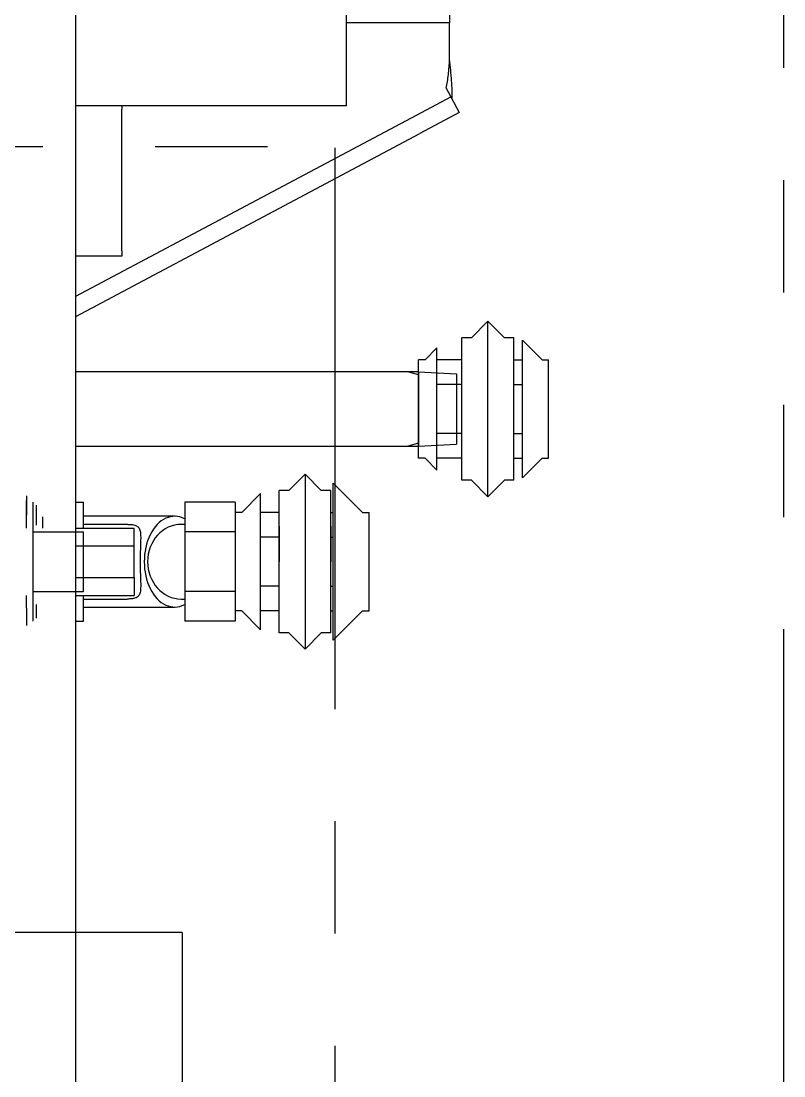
# Model space of a CAD drawing. Header units: millimetres. Extents: x 10462777 to 22643323, y 453826 to 1389191.
# Drawn here: x 11299943.9 to 11300283.7, y 600917.8 to 601387.6 of the extents above; entities that cross this region are included whole.
import ezdxf

# ---------------------------------------------------------------- set-up
doc = ezdxf.new("R2010")
doc.units = ezdxf.units.MM
doc.header["$LTSCALE"] = 200
doc.header["$MEASUREMENT"] = 0
doc.linetypes.add('PHANTOM', pattern=[2.5, 1.25, -0.25, 0.25, -0.25, 0.25, -0.25])
doc.layers.add('2', color=2, linetype='CONTINUOUS')
doc.layers.add('TOP$1', color=7, linetype='CONTINUOUS', true_color=0xffffff)
doc.layers.add('TOP$23', color=7, linetype='CONTINUOUS', true_color=0xffffff)

msp = doc.modelspace()

# ---------------------------------------------------------------- linework, layer by layer
at = {"layer": '2', "color": 252, "linetype": 'Continuous'}
for p, q in [((11300088.78866, 601354.83348, 0), (11300088.78866, 601759.83923, 0)), ((11299968.29245, 600706.46535, 0), (11299968.29245, 601396.46734, 0)), ((11300134.78931, 601392.83402, 0), (11300134.78931, 601386.83393, 0)), ((11300134.78931, 601386.83393, 0), (11300088.77804, 601386.83393, 0)), ((11300134.78931, 601370.58149, 0), (11300134.78931, 601386.83703, 0)), ((11300133.26481, 601357.7588, 0), (11300135.32704, 601353.87941, 0)), ((11300088.78866, 601349.83341, 0), (11300088.78866, 601354.83348, 0)), ((11300117.80724, 601344.56611, 0), (11300135.32704, 601353.87941, 0)), ((11300135.32704, 601353.87941, 0), (11300139.08219, 601346.81537, 0)), ((11300088.78866, 601349.83341, 0), (11299968.29157, 601349.83341, 0)), ((11299988.78724, 601349.83341, 0), (11299988.78724, 601348.33338, 0)), ((11299988.78724, 601285.34135, 0), (11299988.78724, 601348.33338, 0)), ((11300139.08219, 601346.81537, 0), (11300121.5624, 601337.50207, 0)), ((11299968.28913, 601265.08421, 0), (11300117.80724, 601344.56611, 0)), ((11299968.28918, 601256.02401, 0), (11300121.5624, 601337.50207, 0)), ((11299988.78724, 601285.34135, 0), (11299988.78724, 601282.84132, 0)), ((11299988.78724, 601282.84132, 0), (11299968.28239, 601282.84132, 0)), ((11300120.87821, 601231.33172, 0), (11299968.28542, 601231.33172, 0)), ((11300120.87817, 601229.98645, 0), (11300116.21801, 601231.33172, 0)), ((11300120.89461, 601231.33172, 0), (11300137.89486, 601230.44078, 0)), ((11300120.89461, 601231.33172, 0), (11300120.89461, 601198.33125, 0)), ((11300137.89486, 601230.44078, 0), (11300137.89486, 601199.2222, 0)), ((11299968.28542, 601198.33125, 0), (11300120.87821, 601198.33125, 0)), ((11300120.87817, 601199.67653, 0), (11300116.21801, 601198.33125, 0)), ((11300120.89461, 601198.33125, 0), (11300137.89486, 601199.2222, 0))]:
    msp.add_line(p, q, dxfattribs=at)
at = {"layer": '2', "color": 60, "linetype": 'Continuous'}
for p, q in [((11300151.82839, 601253.93204, 0), (11300144.48258, 601246.58624, 0)), ((11300159.17419, 601246.58624, 0), (11300151.82839, 601253.93204, 0)), ((11300151.82839, 601175.73093, 0), (11300151.82839, 601253.93204, 0)), ((11300144.48258, 601246.5862, 0), (11300140.22822, 601246.5862, 0)), ((11300140.22822, 601230.70885, 0), (11300140.22822, 601246.5862, 0)), ((11300163.42855, 601246.5862, 0), (11300159.17419, 601246.5862, 0)), ((11300163.42855, 601230.70885, 0), (11300163.42855, 601246.5862, 0)), ((11300175.95607, 601236.77113, 0), (11300167.29527, 601245.43192, 0)), ((11300167.29527, 601199.53127, 0), (11300167.29527, 601245.43192, 0)), ((11300129.09717, 601242.03431, 0), (11300123.83408, 601236.77122, 0)), ((11300129.09717, 601201.23008, 0), (11300129.09717, 601242.03431, 0)), ((11300123.83423, 601236.77111, 0), (11300120.89461, 601236.77111, 0)), ((11300120.89461, 601225.8013, 0), (11300120.89461, 601236.77111, 0)), ((11300140.22822, 601236.77111, 0), (11300129.0972, 601236.77111, 0)), ((11300163.42855, 601236.77111, 0), (11300167.29527, 601236.77111, 0)), ((11300175.956, 601236.77111, 0), (11300178.89544, 601236.77111, 0)), ((11300178.89544, 601225.8013, 0), (11300178.89544, 601236.77111, 0)), ((11300140.22822, 601198.95413, 0), (11300140.22822, 601230.70885, 0)), ((11300163.42855, 601198.95413, 0), (11300163.42855, 601230.70885, 0)), ((11300120.89461, 601203.86168, 0), (11300120.89461, 601225.8013, 0)), ((11300140.22822, 601225.8013, 0), (11300129.0972, 601225.8013, 0)), ((11300163.42855, 601225.8013, 0), (11300167.29527, 601225.8013, 0)), ((11300178.89544, 601203.86168, 0), (11300178.89544, 601225.8013, 0)), ((11300120.89461, 601192.89187, 0), (11300120.89461, 601203.86168, 0)), ((11300129.09717, 601187.62866, 0), (11300129.09717, 601201.23008, 0)), ((11300140.22822, 601203.86168, 0), (11300129.0972, 601203.86168, 0)), ((11300163.42855, 601203.86168, 0), (11300167.29527, 601203.86168, 0)), ((11300178.89544, 601192.89187, 0), (11300178.89544, 601203.86168, 0)), ((11300140.22822, 601183.07677, 0), (11300140.22822, 601198.95413, 0)), ((11300163.42855, 601183.07677, 0), (11300163.42855, 601198.95413, 0)), ((11300167.29527, 601184.23105, 0), (11300167.29527, 601199.53127, 0)), ((11300123.83423, 601192.89187, 0), (11300120.89461, 601192.89187, 0)), ((11300123.83408, 601192.89176, 0), (11300129.09717, 601187.62866, 0)), ((11300140.22822, 601192.89187, 0), (11300129.0972, 601192.89187, 0)), ((11300163.42855, 601192.89187, 0), (11300167.29527, 601192.89187, 0)), ((11300167.29527, 601184.23105, 0), (11300175.95607, 601192.89184, 0)), ((11300175.956, 601192.89187, 0), (11300178.89544, 601192.89187, 0)), ((11300070.3939, 601185.83108, 0), (11300063.14808, 601178.58525, 0)), ((11300077.63972, 601178.58525, 0), (11300070.3939, 601185.83108, 0)), ((11300070.3939, 601185.83108, 0), (11300070.3939, 601107.82997, 0)), ((11300095.95476, 601168.77033, 0), (11300082.89407, 601181.83102, 0)), ((11300082.89407, 601111.83002, 0), (11300082.89407, 601181.83102, 0)), ((11300144.48258, 601183.07677, 0), (11300140.22822, 601183.07677, 0)), ((11300144.48258, 601183.07674, 0), (11300151.82839, 601175.73093, 0)), ((11300151.82839, 601175.73093, 0), (11300159.17419, 601183.07674, 0)), ((11300163.42855, 601183.07677, 0), (11300159.17419, 601183.07677, 0)), ((11300050.60732, 601177.14466, 0), (11300042.23294, 601168.77028, 0)), ((11300050.60732, 601116.51638, 0), (11300050.60732, 601177.14466, 0)), ((11300063.14808, 601178.58524, 0), (11300058.89373, 601178.58524, 0)), ((11300058.89373, 601162.70788, 0), (11300058.89373, 601178.58524, 0)), ((11300081.89406, 601178.58524, 0), (11300077.63972, 601178.58524, 0)), ((11300081.89406, 601162.70788, 0), (11300081.89406, 601178.58524, 0)), ((11299946.31713, 601176.17384, 0), (11299946.31713, 601175.53463, 0)), ((11299946.31713, 601175.53463, 0), (11299946.31713, 601167.53452, 0)), ((11299946.31713, 601165.9831, 0), (11299946.31713, 601174.05223, 0)), ((11299949.29218, 601160.10977, 0), (11299949.29218, 601173.38901, 0)), ((11299968.29229, 601173.38901, 0), (11299971.7925, 601173.38901, 0)), ((11299971.7925, 601161.83088, 0), (11299971.7925, 601173.38901, 0)), ((11300039.29346, 601173.38901, 0), (11300016.79314, 601173.38901, 0)), ((11300016.79314, 601173.38901, 0), (11300016.79314, 601160.10977, 0)), ((11300039.29346, 601173.38901, 0), (11300039.29346, 601160.10977, 0)), ((11299950.8172, 601163.03446, 0), (11299950.8172, 601172.03458, 0)), ((11300042.23288, 601168.77014, 0), (11300039.29346, 601168.77014, 0)), ((11300058.89373, 601168.77014, 0), (11300050.6071, 601168.77014, 0)), ((11300081.89406, 601168.77014, 0), (11300082.89415, 601168.77014, 0)), ((11300095.95485, 601168.77014, 0), (11300098.8943, 601168.77014, 0)), ((11300098.8943, 601157.80033, 0), (11300098.8943, 601168.77014, 0)), ((11299946.31713, 601161.83082, 0), (11299946.31713, 601167.53452, 0)), ((11299946.31713, 601161.8307, 0), (11299946.31713, 601163.76501, 0)), ((11299953.56009, 601161.83108, 0), (11299953.56009, 601166.85605, 0)), ((11299991.50683, 601163.45526, 0), (11299971.7925, 601163.45526, 0)), ((11300012.31904, 601167.04505, 0), (11299971.7928, 601167.04505, 0)), ((11300016.79314, 601163.45526, 0), (11300015.25876, 601163.45526, 0)), ((11299949.29218, 601133.55128, 0), (11299949.29218, 601160.10977, 0)), ((11299949.29218, 601160.10977, 0), (11299971.7925, 601160.10977, 0)), ((11299968.29257, 601161.83073, 0), (11299994.29282, 601161.83073, 0)), ((11299971.7925, 601133.55128, 0), (11299971.7925, 601160.10977, 0)), ((11299994.29282, 601153.83062, 0), (11299994.29282, 601161.83073, 0)), ((11300039.29346, 601160.10977, 0), (11300016.79314, 601160.10977, 0)), ((11300016.79314, 601160.10977, 0), (11300016.79314, 601133.55128, 0)), ((11300039.29346, 601160.10977, 0), (11300039.29346, 601133.55128, 0)), ((11300058.89373, 601162.70959, 0), (11300058.89373, 601146.83052, 0)), ((11300058.89373, 601130.95316, 0), (11300058.89373, 601162.70788, 0)), ((11300081.89406, 601162.70959, 0), (11300081.89406, 601146.83052, 0)), ((11300081.89406, 601130.95316, 0), (11300081.89406, 601162.70788, 0)), ((11299968.29257, 601153.83062, 0), (11299994.29282, 601153.83062, 0)), ((11299994.29282, 601139.83042, 0), (11299994.29282, 601153.83062, 0)), ((11300058.89373, 601157.80033, 0), (11300050.6071, 601157.80033, 0)), ((11300081.89406, 601157.80033, 0), (11300082.89415, 601157.80033, 0)), ((11300098.8943, 601135.86071, 0), (11300098.8943, 601157.80033, 0)), ((11299968.29257, 601139.83042, 0), (11299994.29282, 601139.83042, 0)), ((11299994.29282, 601139.83042, 0), (11299994.29282, 601131.83031, 0)), ((11300058.89373, 601135.86071, 0), (11300050.6071, 601135.86071, 0)), ((11300081.89406, 601135.86071, 0), (11300082.89415, 601135.86071, 0)), ((11300098.8943, 601124.8909, 0), (11300098.8943, 601135.86071, 0)), ((11299946.31713, 601130.84044, 0), (11299946.31713, 601131.83035, 0)), ((11299946.31713, 601126.12652, 0), (11299946.31713, 601131.83023, 0)), ((11299949.29218, 601133.55128, 0), (11299971.7925, 601133.55128, 0)), ((11299949.29218, 601120.27203, 0), (11299949.29218, 601133.55128, 0)), ((11299968.29257, 601131.83031, 0), (11299994.29282, 601131.83031, 0)), ((11299971.7925, 601120.27203, 0), (11299971.7925, 601131.83016, 0)), ((11299971.7925, 601130.20579, 0), (11299991.21568, 601130.20579, 0)), ((11300015.25876, 601130.20579, 0), (11300016.79314, 601130.20579, 0)), ((11300039.29346, 601133.55128, 0), (11300016.79314, 601133.55128, 0)), ((11300016.79314, 601133.55128, 0), (11300016.79314, 601120.27203, 0)), ((11300039.29346, 601133.55128, 0), (11300039.29346, 601120.27203, 0)), ((11300058.89373, 601115.07581, 0), (11300058.89373, 601130.95316, 0)), ((11300081.89406, 601115.07581, 0), (11300081.89406, 601130.95316, 0)), ((11299946.31713, 601126.12652, 0), (11299946.31713, 601118.48447, 0)), ((11299950.8172, 601126.12652, 0), (11299950.8172, 601127.71884, 0)), ((11299950.8172, 601121.62646, 0), (11299950.8172, 601126.12652, 0)), ((11299971.7928, 601126.61599, 0), (11300012.31904, 601126.61599, 0)), ((11300042.23288, 601124.8909, 0), (11300039.29346, 601124.8909, 0)), ((11300042.23294, 601124.89077, 0), (11300050.60732, 601116.51638, 0)), ((11300058.89373, 601124.8909, 0), (11300050.6071, 601124.8909, 0)), ((11300081.89406, 601124.8909, 0), (11300082.89415, 601124.8909, 0)), ((11300082.89407, 601111.83002, 0), (11300095.95476, 601124.89071, 0)), ((11300095.95485, 601124.8909, 0), (11300098.8943, 601124.8909, 0)), ((11299968.29229, 601120.27203, 0), (11299971.7925, 601120.27203, 0)), ((11300039.29346, 601120.27203, 0), (11300016.79314, 601120.27203, 0)), ((11300063.14808, 601115.07581, 0), (11300058.89373, 601115.07581, 0)), ((11300063.14808, 601115.07579, 0), (11300070.3939, 601107.82997, 0)), ((11300070.3939, 601107.82997, 0), (11300077.63972, 601115.07579, 0)), ((11300081.89406, 601115.07581, 0), (11300077.63972, 601115.07581, 0))]:
    msp.add_line(p, q, dxfattribs=at)
for centre, major_axis, ratio, start_param, end_param in [((11300012.31904, 601146.83052, 0), (0, 20.21453), 0.669130606, 5.946062424, 9.761900844), ((11300015.25876, 601146.83052, 0), (0, -16.62474), 0.900404044, 3.141618338, 6.283159588)]:
    msp.add_ellipse(centre, major_axis=major_axis, ratio=ratio, start_param=start_param, end_param=end_param, dxfattribs=at)
at = {"layer": '2', "color": 252, "linetype": 'Continuous'}
for points, knots in [([(11300133.26481, 601357.7588, 0), (11300133.69696, 601359.56093, 0), (11300133.9998, 601361.60635, 0), (11300134.46453, 601365.96228, 0), (11300134.6271, 601368.27155, 0), (11300134.78931, 601370.58149, 0)], [0, 0, 0, 0, 0.5, 0.5, 1, 1, 1, 1]), ([(11300135.9201, 601352.76377, 0), (11300135.96239, 601353.99177, 0), (11300135.95548, 601355.3123, 0), (11300135.86431, 601358.09889, 0), (11300135.78008, 601359.56489, 0), (11300135.55832, 601362.59716, 0), (11300135.42082, 601364.16335, 0), (11300135.11863, 601367.3469, 0), (11300134.95399, 601368.96416, 0), (11300134.78931, 601370.58149, 0)], [0, 0, 0, 0, 0.25, 0.25, 0.5, 0.5, 0.75, 0.75, 1, 1, 1, 1])]:
    msp.add_open_spline(points, degree=3, knots=knots, dxfattribs=at)
at = {"layer": '2', "color": 60, "linetype": 'Continuous'}
msp.add_open_spline([(11299991.50732, 601163.45526, 0), (11299991.63686, 601163.45526, 0), (11299991.76526, 601163.45402, 0), (11299992.28328, 601163.44365, 0), (11299992.66013, 601163.42348, 0), (11299993.38022, 601163.3528, 0), (11299993.72345, 601163.30231, 0), (11299994.3703, 601163.16302, 0), (11299994.67547, 601163.07327, 0), (11299995.49982, 601162.7409, 0), (11299995.93402, 601162.43502, 0), (11299996.42767, 601161.81453, 0), (11299996.56631, 601161.57931, 0), (11299996.7916, 601161.06609, 0), (11299996.8798, 601160.78672, 0), (11299997.01886, 601160.18198, 0), (11299997.06982, 601159.85542, 0), (11299997.14341, 601159.16024, 0), (11299997.16589, 601158.79466, 0), (11299997.19174, 601158.02828, 0), (11299997.19509, 601157.62747, 0), (11299997.18956, 601156.79043, 0), (11299997.18058, 601156.35201, 0), (11299997.14379, 601155.00424, 0), (11299997.10684, 601154.06035, 0), (11299997.05452, 601152.57691, 0), (11299997.03739, 601152.0696, 0), (11299997.00641, 601151.03793, 0), (11299996.99268, 601150.51865, 0), (11299996.95891, 601148.95079, 0), (11299996.94644, 601147.89226, 0), (11299996.94656, 601146.28407, 0), (11299996.94973, 601145.74362, 0), (11299996.96187, 601144.6793, 0), (11299996.97082, 601144.15251, 0), (11299996.99351, 601143.10945, 0), (11299997.00725, 601142.59319, 0), (11299997.03806, 601141.57127, 0), (11299997.0552, 601141.06395, 0), (11299997.10799, 601139.56949, 0), (11299997.14478, 601138.62725, 0), (11299997.18095, 601137.29184, 0), (11299997.18973, 601136.85978, 0), (11299997.19505, 601136.02242, 0), (11299997.19148, 601135.61688, 0), (11299997.15194, 601134.46926, 0), (11299997.0887, 601133.78545, 0), (11299996.91613, 601133.03166, 0), (11299996.87683, 601132.88599, 0), (11299996.78703, 601132.60495, 0), (11299996.73628, 601132.46909, 0), (11299996.56623, 601132.08126, 0), (11299996.42965, 601131.84965, 0), (11299996.10199, 601131.4365, 0), (11299995.91088, 601131.25497, 0), (11299995.5781, 601131.01758, 0), (11299995.45899, 601130.94402, 0), (11299995.208, 601130.80971, 0), (11299995.0761, 601130.74884, 0), (11299994.66177, 601130.58324, 0), (11299994.36069, 601130.49548, 0), (11299993.7131, 601130.35699, 0), (11299993.36479, 601130.30614, 0), (11299992.47596, 601130.22038, 0), (11299991.92193, 601130.20162, 0), (11299991.34625, 601130.20622, 0)], degree=3, knots=[0, 0, 0, 0, 0.00934757, 0.00934757, 0.038109651, 0.038109651, 0.066871731, 0.066871731, 0.095633812, 0.095633812, 0.153157973, 0.153157973, 0.181920054, 0.181920054, 0.210682134, 0.210682134, 0.239444215, 0.239444215, 0.268206295, 0.268206295, 0.296968376, 0.296968376, 0.325730456, 0.325730456, 0.383254617, 0.383254617, 0.412016698, 0.412016698, 0.440778778, 0.440778778, 0.49830294, 0.49830294, 0.52706502, 0.52706502, 0.555827101, 0.555827101, 0.584589181, 0.584589181, 0.613351262, 0.613351262, 0.670875423, 0.670875423, 0.699637503, 0.699637503, 0.728399584, 0.728399584, 0.785923745, 0.785923745, 0.800304785, 0.800304785, 0.814685826, 0.814685826, 0.843447906, 0.843447906, 0.872209987, 0.872209987, 0.886591027, 0.886591027, 0.900972067, 0.900972067, 0.929734148, 0.929734148, 0.958496228, 0.958496228, 1, 1, 1, 1], dxfattribs=at)
at = {"layer": 'TOP$1', "color": 155, "linetype": 'PHANTOM'}
msp.add_line((11298603.66913, 601331.71124), (11300083.66913, 601331.71124), dxfattribs=at)
at = {"layer": 'TOP$23', "color": 155, "linetype": 'PHANTOM'}
for p, q in [((11300283.66913, 593866.71124), (11300283.66913, 601531.71124)), ((11298603.66913, 601331.71124), (11300083.16913, 601331.71124)), ((11300083.66913, 601331.21124), (11300083.66913, 594066.71124))]:
    msp.add_line(p, q, dxfattribs=at)
at = {"layer": 'TOP$23', "linetype": 'Continuous'}
for q in [(11299715.66913, 600981.71124), (11300015.66913, 596881.71124)]:
    msp.add_line((11300015.66913, 600981.71124), q, dxfattribs=at)

doc.saveas('drawing.dxf')
